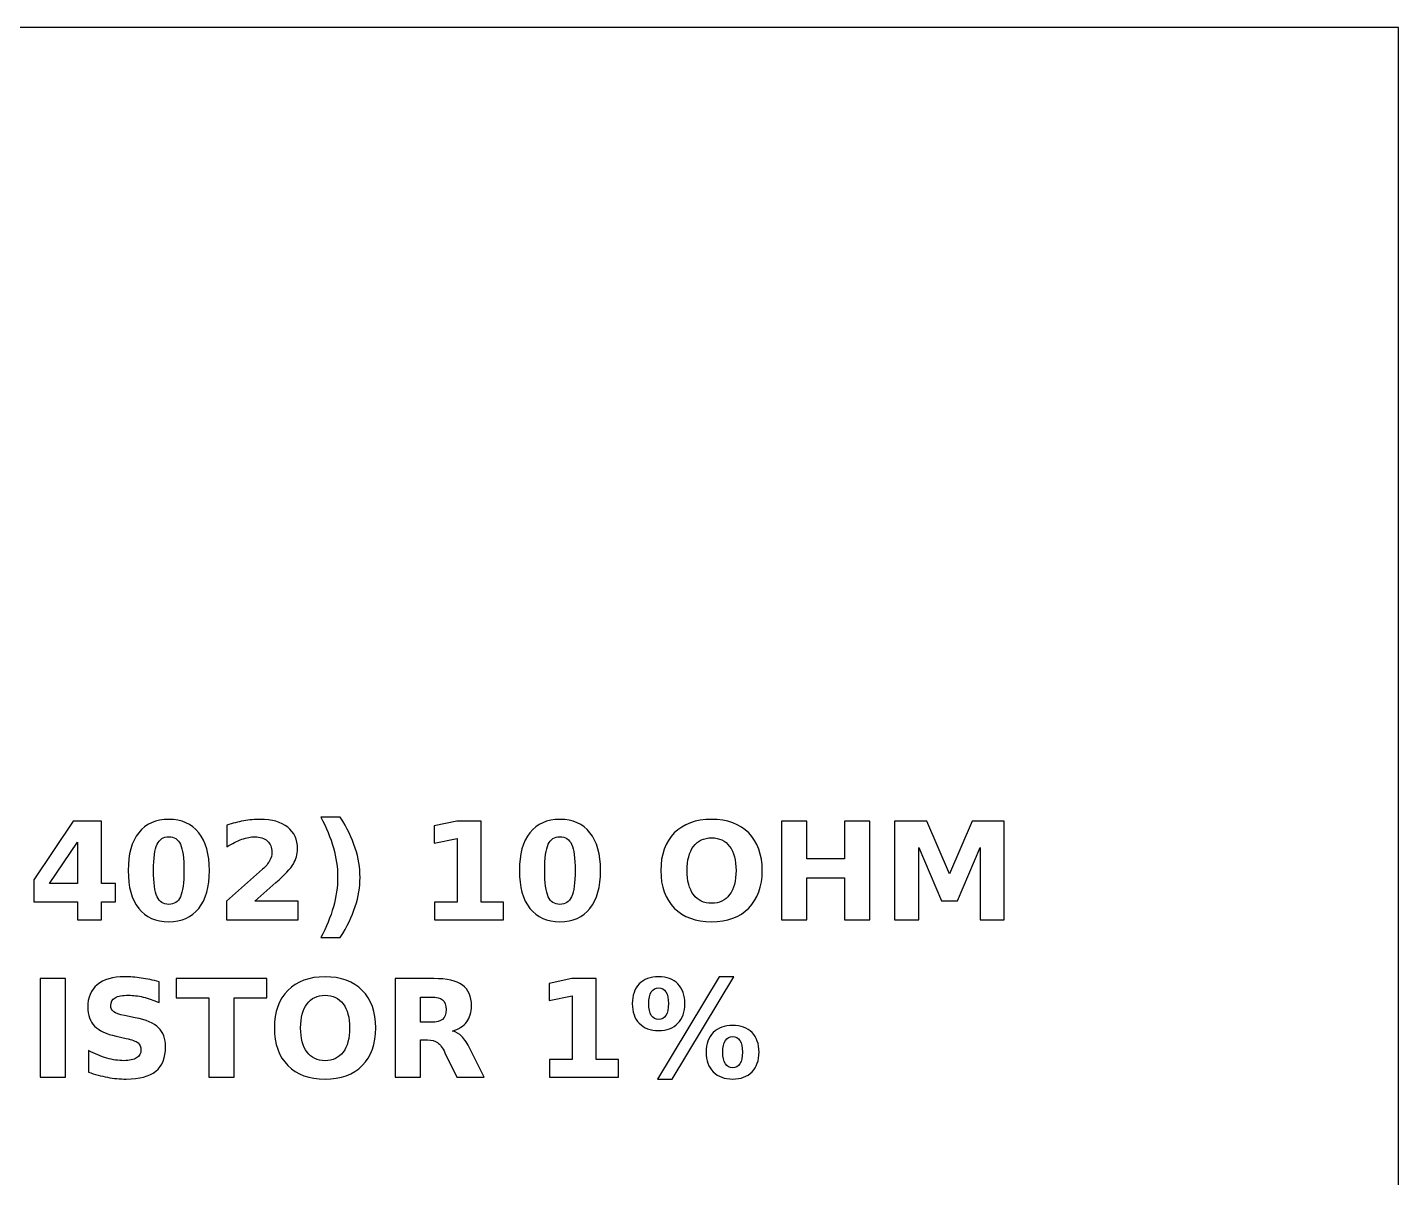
# Model space of a CAD drawing. Extents: x -117 to -93, y -160.5 to -136.5.
# Drawn here: x -107.31 to -93, y -148.5 to -136.5 of the extents above; entities that cross this region are included whole.
import ezdxf

# ---------------------------------------------------------------- set-up
doc = ezdxf.new("R2010")
doc.units = 0
doc.header["$MEASUREMENT"] = 0
doc.layers.add('LAYER_1', color=7, linetype='CONTINUOUS')

msp = doc.modelspace()

# ---------------------------------------------------------------- linework, layer by layer
at = {"layer": 'LAYER_1', "color": 7}
msp.add_lwpolyline([(-117, -160.5), (-93, -160.5), (-93, -136.5), (-117, -136.5), (-117, -160.5)], close=True, dxfattribs=at)
at = {"layer": 'LAYER_1'}
for points, knots in [([(-106.8306, -144.7814), (-106.8306, -144.7814), (-106.5356, -144.7814), (-106.5356, -144.7814), (-106.5356, -144.7814), (-106.5356, -144.7814), (-106.5356, -145.4305), (-106.5356, -145.4305), (-106.5356, -145.4305), (-106.5356, -145.4305), (-106.3889, -145.4305), (-106.3889, -145.4305), (-106.3889, -145.4305), (-106.3889, -145.4305), (-106.3889, -145.6227), (-106.3889, -145.6227), (-106.3889, -145.6227), (-106.3889, -145.6227), (-106.5356, -145.6227), (-106.5356, -145.6227), (-106.5356, -145.6227), (-106.5356, -145.6227), (-106.5356, -145.8101), (-106.5356, -145.8101), (-106.5356, -145.8101), (-106.5356, -145.8101), (-106.7863, -145.8101), (-106.7863, -145.8101), (-106.7863, -145.8101), (-106.7863, -145.8101), (-106.7863, -145.6227), (-106.7863, -145.6227), (-106.7863, -145.6227), (-106.7863, -145.6227), (-107.2426, -145.6227), (-107.2426, -145.6227), (-107.2426, -145.6227), (-107.2426, -145.6227), (-107.2426, -145.3952), (-107.2426, -145.3952), (-107.2426, -145.3952), (-107.2426, -145.3952), (-106.8306, -144.7814), (-106.8306, -144.7814)], [0, 0, 0, 0, 0.0909091, 0.0909091, 0.0909091, 0.0909091, 0.1818182, 0.1818182, 0.1818182, 0.1818182, 0.2727273, 0.2727273, 0.2727273, 0.2727273, 0.3636364, 0.3636364, 0.3636364, 0.3636364, 0.4545455, 0.4545455, 0.4545455, 0.4545455, 0.5454545, 0.5454545, 0.5454545, 0.5454545, 0.6363636, 0.6363636, 0.6363636, 0.6363636, 0.7272727, 0.7272727, 0.7272727, 0.7272727, 0.8181818, 0.8181818, 0.8181818, 0.8181818, 0.9090909, 0.9090909, 0.9090909, 0.9090909, 1, 1, 1, 1]), ([(-105.4098, -145.2967), (-105.4098, -145.4672), (-105.4465, -145.5987), (-105.5201, -145.6913), (-105.5201, -145.6913), (-105.5935, -145.7838), (-105.6979, -145.8301), (-105.8329, -145.8301), (-105.8329, -145.8301), (-105.9684, -145.8301), (-106.073, -145.7838), (-106.1464, -145.6913), (-106.1464, -145.6913), (-106.22, -145.5987), (-106.2567, -145.4672), (-106.2567, -145.2967), (-106.2567, -145.2967), (-106.2567, -145.126), (-106.22, -144.9942), (-106.1464, -144.9016), (-106.1464, -144.9016), (-106.073, -144.8092), (-105.9684, -144.7628), (-105.8329, -144.7628), (-105.8329, -144.7628), (-105.6979, -144.7628), (-105.5935, -144.8092), (-105.5201, -144.9016), (-105.5201, -144.9016), (-105.4465, -144.9942), (-105.4098, -145.126), (-105.4098, -145.2967)], [0, 0, 0, 0, 0.125, 0.125, 0.125, 0.125, 0.25, 0.25, 0.25, 0.25, 0.375, 0.375, 0.375, 0.375, 0.5, 0.5, 0.5, 0.5, 0.625, 0.625, 0.625, 0.625, 0.75, 0.75, 0.75, 0.75, 0.875, 0.875, 0.875, 0.875, 1, 1, 1, 1]), ([(-104.9357, -145.6151), (-104.9357, -145.6151), (-104.4829, -145.6151), (-104.4829, -145.6151), (-104.4829, -145.6151), (-104.4829, -145.6151), (-104.4829, -145.8101), (-104.4829, -145.8101), (-104.4829, -145.8101), (-104.4829, -145.8101), (-105.2306, -145.8101), (-105.2306, -145.8101), (-105.2306, -145.8101), (-105.2306, -145.8101), (-105.2306, -145.6151), (-105.2306, -145.6151), (-105.2306, -145.6151), (-105.2306, -145.6151), (-104.855, -145.2838), (-104.855, -145.2838), (-104.855, -145.2838), (-104.8214, -145.2534), (-104.7967, -145.2238), (-104.7807, -145.1949), (-104.7807, -145.1949), (-104.7645, -145.1659), (-104.7565, -145.1358), (-104.7565, -145.1045), (-104.7565, -145.1045), (-104.7565, -145.0563), (-104.7727, -145.0175), (-104.8051, -144.9881), (-104.8051, -144.9881), (-104.8374, -144.9587), (-104.8804, -144.9442), (-104.9343, -144.9442), (-104.9343, -144.9442), (-104.9756, -144.9442), (-105.0208, -144.9531), (-105.07, -144.9707), (-105.07, -144.9707), (-105.1191, -144.9884), (-105.1718, -145.0147), (-105.2278, -145.0495), (-105.2278, -145.0495), (-105.2278, -145.0495), (-105.2278, -144.8235), (-105.2278, -144.8235), (-105.2278, -144.8235), (-105.168, -144.8038), (-105.109, -144.7887), (-105.0507, -144.7784), (-105.0507, -144.7784), (-104.9923, -144.768), (-104.9352, -144.7628), (-104.879, -144.7628), (-104.879, -144.7628), (-104.756, -144.7628), (-104.6603, -144.7899), (-104.5921, -144.8442), (-104.5921, -144.8442), (-104.5239, -144.8983), (-104.4898, -144.9738), (-104.4898, -145.0709), (-104.4898, -145.0709), (-104.4898, -145.1269), (-104.5043, -145.1791), (-104.5333, -145.2276), (-104.5333, -145.2276), (-104.5622, -145.276), (-104.6231, -145.3409), (-104.7158, -145.4223), (-104.7158, -145.4223), (-104.7158, -145.4223), (-104.9357, -145.6151), (-104.9357, -145.6151)], [0, 0, 0, 0, 0.0526316, 0.0526316, 0.0526316, 0.0526316, 0.1052632, 0.1052632, 0.1052632, 0.1052632, 0.1578947, 0.1578947, 0.1578947, 0.1578947, 0.2105263, 0.2105263, 0.2105263, 0.2105263, 0.2631579, 0.2631579, 0.2631579, 0.2631579, 0.3157895, 0.3157895, 0.3157895, 0.3157895, 0.3684211, 0.3684211, 0.3684211, 0.3684211, 0.4210526, 0.4210526, 0.4210526, 0.4210526, 0.4736842, 0.4736842, 0.4736842, 0.4736842, 0.5263158, 0.5263158, 0.5263158, 0.5263158, 0.5789474, 0.5789474, 0.5789474, 0.5789474, 0.6315789, 0.6315789, 0.6315789, 0.6315789, 0.6842105, 0.6842105, 0.6842105, 0.6842105, 0.7368421, 0.7368421, 0.7368421, 0.7368421, 0.7894737, 0.7894737, 0.7894737, 0.7894737, 0.8421053, 0.8421053, 0.8421053, 0.8421053, 0.8947368, 0.8947368, 0.8947368, 0.8947368, 0.9473684, 0.9473684, 0.9473684, 0.9473684, 1, 1, 1, 1]), ([(-104.2475, -145.9961), (-104.1887, -145.8868), (-104.1445, -145.78), (-104.1151, -145.6758), (-104.1151, -145.6758), (-104.0857, -145.5714), (-104.0711, -145.4686), (-104.0711, -145.367), (-104.0711, -145.367), (-104.0711, -145.2654), (-104.0857, -145.1626), (-104.1151, -145.0587), (-104.1151, -145.0587), (-104.1445, -144.9547), (-104.1887, -144.8482), (-104.2475, -144.7393), (-104.2475, -144.7393), (-104.2475, -144.7393), (-104.0429, -144.7393), (-104.0429, -144.7393), (-104.0429, -144.7393), (-103.9731, -144.852), (-103.9213, -144.9597), (-103.8874, -145.0629), (-103.8874, -145.0629), (-103.8538, -145.1659), (-103.8369, -145.2678), (-103.8369, -145.3684), (-103.8369, -145.3684), (-103.8369, -145.4691), (-103.8536, -145.5704), (-103.8872, -145.6725), (-103.8872, -145.6725), (-103.9206, -145.7748), (-103.9726, -145.8828), (-104.0429, -145.9961), (-104.0429, -145.9961), (-104.0429, -145.9961), (-104.2475, -145.9961), (-104.2475, -145.9961)], [0, 0, 0, 0, 0.1, 0.1, 0.1, 0.1, 0.2, 0.2, 0.2, 0.2, 0.3, 0.3, 0.3, 0.3, 0.4, 0.4, 0.4, 0.4, 0.5, 0.5, 0.5, 0.5, 0.6, 0.6, 0.6, 0.6, 0.7, 0.7, 0.7, 0.7, 0.8, 0.8, 0.8, 0.8, 0.9, 0.9, 0.9, 0.9, 1, 1, 1, 1]), ([(-103.0589, -145.6269), (-103.0589, -145.6269), (-102.8246, -145.6269), (-102.8246, -145.6269), (-102.8246, -145.6269), (-102.8246, -145.6269), (-102.8246, -144.962), (-102.8246, -144.962), (-102.8246, -144.962), (-102.8246, -144.962), (-103.065, -145.0117), (-103.065, -145.0117), (-103.065, -145.0117), (-103.065, -145.0117), (-103.065, -144.831), (-103.065, -144.831), (-103.065, -144.831), (-103.065, -144.831), (-102.826, -144.7814), (-102.826, -144.7814), (-102.826, -144.7814), (-102.826, -144.7814), (-102.5739, -144.7814), (-102.5739, -144.7814), (-102.5739, -144.7814), (-102.5739, -144.7814), (-102.5739, -145.6269), (-102.5739, -145.6269), (-102.5739, -145.6269), (-102.5739, -145.6269), (-102.3397, -145.6269), (-102.3397, -145.6269), (-102.3397, -145.6269), (-102.3397, -145.6269), (-102.3397, -145.8101), (-102.3397, -145.8101), (-102.3397, -145.8101), (-102.3397, -145.8101), (-103.0589, -145.8101), (-103.0589, -145.8101), (-103.0589, -145.8101), (-103.0589, -145.8101), (-103.0589, -145.6269), (-103.0589, -145.6269)], [0, 0, 0, 0, 0.0909091, 0.0909091, 0.0909091, 0.0909091, 0.1818182, 0.1818182, 0.1818182, 0.1818182, 0.2727273, 0.2727273, 0.2727273, 0.2727273, 0.3636364, 0.3636364, 0.3636364, 0.3636364, 0.4545455, 0.4545455, 0.4545455, 0.4545455, 0.5454545, 0.5454545, 0.5454545, 0.5454545, 0.6363636, 0.6363636, 0.6363636, 0.6363636, 0.7272727, 0.7272727, 0.7272727, 0.7272727, 0.8181818, 0.8181818, 0.8181818, 0.8181818, 0.9090909, 0.9090909, 0.9090909, 0.9090909, 1, 1, 1, 1]), ([(-101.3279, -145.2967), (-101.3279, -145.4672), (-101.3646, -145.5987), (-101.4382, -145.6913), (-101.4382, -145.6913), (-101.5116, -145.7838), (-101.616, -145.8301), (-101.751, -145.8301), (-101.751, -145.8301), (-101.8865, -145.8301), (-101.9911, -145.7838), (-102.0645, -145.6913), (-102.0645, -145.6913), (-102.1381, -145.5987), (-102.1748, -145.4672), (-102.1748, -145.2967), (-102.1748, -145.2967), (-102.1748, -145.126), (-102.1381, -144.9942), (-102.0645, -144.9016), (-102.0645, -144.9016), (-101.9911, -144.8092), (-101.8865, -144.7628), (-101.751, -144.7628), (-101.751, -144.7628), (-101.616, -144.7628), (-101.5116, -144.8092), (-101.4382, -144.9016), (-101.4382, -144.9016), (-101.3646, -144.9942), (-101.3279, -145.126), (-101.3279, -145.2967)], [0, 0, 0, 0, 0.125, 0.125, 0.125, 0.125, 0.25, 0.25, 0.25, 0.25, 0.375, 0.375, 0.375, 0.375, 0.5, 0.5, 0.5, 0.5, 0.625, 0.625, 0.625, 0.625, 0.75, 0.75, 0.75, 0.75, 0.875, 0.875, 0.875, 0.875, 1, 1, 1, 1]), ([(-100.1696, -144.7628), (-100.0043, -144.7628), (-99.8747, -144.8101), (-99.7811, -144.9049), (-99.7811, -144.9049), (-99.6873, -144.9994), (-99.6405, -145.1299), (-99.6405, -145.2967), (-99.6405, -145.2967), (-99.6405, -145.463), (-99.6873, -145.5935), (-99.7811, -145.688), (-99.7811, -145.688), (-99.8747, -145.7828), (-100.0043, -145.8301), (-100.1696, -145.8301), (-100.1696, -145.8301), (-100.3345, -145.8301), (-100.4638, -145.7828), (-100.5579, -145.688), (-100.5579, -145.688), (-100.6517, -145.5935), (-100.6988, -145.463), (-100.6988, -145.2967), (-100.6988, -145.2967), (-100.6988, -145.1299), (-100.6517, -144.9994), (-100.5579, -144.9049), (-100.5579, -144.9049), (-100.4638, -144.8101), (-100.3345, -144.7628), (-100.1696, -144.7628)], [0, 0, 0, 0, 0.125, 0.125, 0.125, 0.125, 0.25, 0.25, 0.25, 0.25, 0.375, 0.375, 0.375, 0.375, 0.5, 0.5, 0.5, 0.5, 0.625, 0.625, 0.625, 0.625, 0.75, 0.75, 0.75, 0.75, 0.875, 0.875, 0.875, 0.875, 1, 1, 1, 1]), ([(-99.4398, -144.7814), (-99.4398, -144.7814), (-99.1745, -144.7814), (-99.1745, -144.7814), (-99.1745, -144.7814), (-99.1745, -144.7814), (-99.1745, -145.1735), (-99.1745, -145.1735), (-99.1745, -145.1735), (-99.1745, -145.1735), (-98.7832, -145.1735), (-98.7832, -145.1735), (-98.7832, -145.1735), (-98.7832, -145.1735), (-98.7832, -144.7814), (-98.7832, -144.7814), (-98.7832, -144.7814), (-98.7832, -144.7814), (-98.5179, -144.7814), (-98.5179, -144.7814), (-98.5179, -144.7814), (-98.5179, -144.7814), (-98.5179, -145.8101), (-98.5179, -145.8101), (-98.5179, -145.8101), (-98.5179, -145.8101), (-98.7832, -145.8101), (-98.7832, -145.8101), (-98.7832, -145.8101), (-98.7832, -145.8101), (-98.7832, -145.3741), (-98.7832, -145.3741), (-98.7832, -145.3741), (-98.7832, -145.3741), (-99.1745, -145.3741), (-99.1745, -145.3741), (-99.1745, -145.3741), (-99.1745, -145.3741), (-99.1745, -145.8101), (-99.1745, -145.8101), (-99.1745, -145.8101), (-99.1745, -145.8101), (-99.4398, -145.8101), (-99.4398, -145.8101), (-99.4398, -145.8101), (-99.4398, -145.8101), (-99.4398, -144.7814), (-99.4398, -144.7814)], [0, 0, 0, 0, 0.0833333, 0.0833333, 0.0833333, 0.0833333, 0.1666667, 0.1666667, 0.1666667, 0.1666667, 0.25, 0.25, 0.25, 0.25, 0.3333333, 0.3333333, 0.3333333, 0.3333333, 0.4166667, 0.4166667, 0.4166667, 0.4166667, 0.5, 0.5, 0.5, 0.5, 0.5833333, 0.5833333, 0.5833333, 0.5833333, 0.6666667, 0.6666667, 0.6666667, 0.6666667, 0.75, 0.75, 0.75, 0.75, 0.8333333, 0.8333333, 0.8333333, 0.8333333, 0.9166667, 0.9166667, 0.9166667, 0.9166667, 1, 1, 1, 1]), ([(-98.2589, -144.7814), (-98.2589, -144.7814), (-97.9214, -144.7814), (-97.9214, -144.7814), (-97.9214, -144.7814), (-97.9214, -144.7814), (-97.6869, -145.332), (-97.6869, -145.332), (-97.6869, -145.332), (-97.6869, -145.332), (-97.4513, -144.7814), (-97.4513, -144.7814), (-97.4513, -144.7814), (-97.4513, -144.7814), (-97.1145, -144.7814), (-97.1145, -144.7814), (-97.1145, -144.7814), (-97.1145, -144.7814), (-97.1145, -145.8101), (-97.1145, -145.8101), (-97.1145, -145.8101), (-97.1145, -145.8101), (-97.3652, -145.8101), (-97.3652, -145.8101), (-97.3652, -145.8101), (-97.3652, -145.8101), (-97.3652, -145.0577), (-97.3652, -145.0577), (-97.3652, -145.0577), (-97.3652, -145.0577), (-97.6023, -145.6123), (-97.6023, -145.6123), (-97.6023, -145.6123), (-97.6023, -145.6123), (-97.7704, -145.6123), (-97.7704, -145.6123), (-97.7704, -145.6123), (-97.7704, -145.6123), (-98.0075, -145.0577), (-98.0075, -145.0577), (-98.0075, -145.0577), (-98.0075, -145.0577), (-98.0075, -145.8101), (-98.0075, -145.8101), (-98.0075, -145.8101), (-98.0075, -145.8101), (-98.2589, -145.8101), (-98.2589, -145.8101), (-98.2589, -145.8101), (-98.2589, -145.8101), (-98.2589, -144.7814), (-98.2589, -144.7814)], [0, 0, 0, 0, 0.0769231, 0.0769231, 0.0769231, 0.0769231, 0.1538462, 0.1538462, 0.1538462, 0.1538462, 0.2307692, 0.2307692, 0.2307692, 0.2307692, 0.3076923, 0.3076923, 0.3076923, 0.3076923, 0.3846154, 0.3846154, 0.3846154, 0.3846154, 0.4615385, 0.4615385, 0.4615385, 0.4615385, 0.5384615, 0.5384615, 0.5384615, 0.5384615, 0.6153846, 0.6153846, 0.6153846, 0.6153846, 0.6923077, 0.6923077, 0.6923077, 0.6923077, 0.7692308, 0.7692308, 0.7692308, 0.7692308, 0.8461538, 0.8461538, 0.8461538, 0.8461538, 0.9230769, 0.9230769, 0.9230769, 0.9230769, 1, 1, 1, 1]), ([(-106.7863, -144.9999), (-106.7863, -144.9999), (-107.0773, -145.4305), (-107.0773, -145.4305), (-107.0773, -145.4305), (-107.0773, -145.4305), (-106.7863, -145.4305), (-106.7863, -145.4305), (-106.7863, -145.4305), (-106.7863, -145.4305), (-106.7863, -144.9999), (-106.7863, -144.9999)], [0, 0, 0, 0, 0.3333333, 0.3333333, 0.3333333, 0.3333333, 0.6666667, 0.6666667, 0.6666667, 0.6666667, 1, 1, 1, 1]), ([(-105.6751, -145.2948), (-105.6751, -145.1662), (-105.6871, -145.0756), (-105.7113, -145.0229), (-105.7113, -145.0229), (-105.7353, -144.9705), (-105.776, -144.9442), (-105.8329, -144.9442), (-105.8329, -144.9442), (-105.8898, -144.9442), (-105.9305, -144.9705), (-105.955, -145.0229), (-105.955, -145.0229), (-105.9792, -145.0756), (-105.9914, -145.1662), (-105.9914, -145.2948), (-105.9914, -145.2948), (-105.9914, -145.4246), (-105.9792, -145.5164), (-105.955, -145.5695), (-105.955, -145.5695), (-105.9305, -145.6229), (-105.8898, -145.6495), (-105.8329, -145.6495), (-105.8329, -145.6495), (-105.7765, -145.6495), (-105.736, -145.6229), (-105.7115, -145.5695), (-105.7115, -145.5695), (-105.6873, -145.5164), (-105.6751, -145.4246), (-105.6751, -145.2948)], [0, 0, 0, 0, 0.125, 0.125, 0.125, 0.125, 0.25, 0.25, 0.25, 0.25, 0.375, 0.375, 0.375, 0.375, 0.5, 0.5, 0.5, 0.5, 0.625, 0.625, 0.625, 0.625, 0.75, 0.75, 0.75, 0.75, 0.875, 0.875, 0.875, 0.875, 1, 1, 1, 1]), ([(-101.5932, -145.2948), (-101.5932, -145.1662), (-101.6052, -145.0756), (-101.6294, -145.0229), (-101.6294, -145.0229), (-101.6534, -144.9705), (-101.6941, -144.9442), (-101.751, -144.9442), (-101.751, -144.9442), (-101.8079, -144.9442), (-101.8486, -144.9705), (-101.8731, -145.0229), (-101.8731, -145.0229), (-101.8973, -145.0756), (-101.9095, -145.1662), (-101.9095, -145.2948), (-101.9095, -145.2948), (-101.9095, -145.4246), (-101.8973, -145.5164), (-101.8731, -145.5695), (-101.8731, -145.5695), (-101.8486, -145.6229), (-101.8079, -145.6495), (-101.751, -145.6495), (-101.751, -145.6495), (-101.6946, -145.6495), (-101.6541, -145.6229), (-101.6296, -145.5695), (-101.6296, -145.5695), (-101.6054, -145.5164), (-101.5932, -145.4246), (-101.5932, -145.2948)], [0, 0, 0, 0, 0.125, 0.125, 0.125, 0.125, 0.25, 0.25, 0.25, 0.25, 0.375, 0.375, 0.375, 0.375, 0.5, 0.5, 0.5, 0.5, 0.625, 0.625, 0.625, 0.625, 0.75, 0.75, 0.75, 0.75, 0.875, 0.875, 0.875, 0.875, 1, 1, 1, 1]), ([(-100.1696, -144.955), (-100.2505, -144.955), (-100.3131, -144.9848), (-100.3578, -145.0446), (-100.3578, -145.0446), (-100.4022, -145.1043), (-100.4246, -145.1883), (-100.4246, -145.2967), (-100.4246, -145.2967), (-100.4246, -145.4049), (-100.4022, -145.4886), (-100.3578, -145.5483), (-100.3578, -145.5483), (-100.3131, -145.6081), (-100.2505, -145.6379), (-100.1696, -145.6379), (-100.1696, -145.6379), (-100.0882, -145.6379), (-100.0255, -145.6081), (-99.9808, -145.5483), (-99.9808, -145.5483), (-99.9363, -145.4886), (-99.914, -145.4049), (-99.914, -145.2967), (-99.914, -145.2967), (-99.914, -145.1883), (-99.9363, -145.1043), (-99.9808, -145.0446), (-99.9808, -145.0446), (-100.0255, -144.9848), (-100.0882, -144.955), (-100.1696, -144.955)], [0, 0, 0, 0, 0.125, 0.125, 0.125, 0.125, 0.25, 0.25, 0.25, 0.25, 0.375, 0.375, 0.375, 0.375, 0.5, 0.5, 0.5, 0.5, 0.625, 0.625, 0.625, 0.625, 0.75, 0.75, 0.75, 0.75, 0.875, 0.875, 0.875, 0.875, 1, 1, 1, 1]), ([(-107.1756, -146.4239), (-107.1756, -146.4239), (-106.9103, -146.4239), (-106.9103, -146.4239), (-106.9103, -146.4239), (-106.9103, -146.4239), (-106.9103, -147.4526), (-106.9103, -147.4526), (-106.9103, -147.4526), (-106.9103, -147.4526), (-107.1756, -147.4526), (-107.1756, -147.4526), (-107.1756, -147.4526), (-107.1756, -147.4526), (-107.1756, -146.4239), (-107.1756, -146.4239)], [0, 0, 0, 0, 0.25, 0.25, 0.25, 0.25, 0.5, 0.5, 0.5, 0.5, 0.75, 0.75, 0.75, 0.75, 1, 1, 1, 1]), ([(-105.9348, -146.4564), (-105.9348, -146.4564), (-105.9348, -146.6739), (-105.9348, -146.6739), (-105.9348, -146.6739), (-105.9913, -146.6487), (-106.0465, -146.6297), (-106.1001, -146.6168), (-106.1001, -146.6168), (-106.154, -146.6038), (-106.2048, -146.5975), (-106.2525, -146.5975), (-106.2525, -146.5975), (-106.3158, -146.5975), (-106.3628, -146.6062), (-106.3932, -146.6236), (-106.3932, -146.6236), (-106.4235, -146.6412), (-106.4386, -146.6683), (-106.4386, -146.705), (-106.4386, -146.705), (-106.4386, -146.7325), (-106.4285, -146.7541), (-106.408, -146.7694), (-106.408, -146.7694), (-106.3875, -146.7847), (-106.3504, -146.7981), (-106.2965, -146.8091), (-106.2965, -146.8091), (-106.2965, -146.8091), (-106.1836, -146.8317), (-106.1836, -146.8317), (-106.1836, -146.8317), (-106.0691, -146.8548), (-105.988, -146.8896), (-105.9398, -146.9366), (-105.9398, -146.9366), (-105.8915, -146.9834), (-105.8673, -147.05), (-105.8673, -147.1363), (-105.8673, -147.1363), (-105.8673, -147.2499), (-105.9009, -147.3343), (-105.9682, -147.3896), (-105.9682, -147.3896), (-106.0355, -147.4448), (-106.1382, -147.4726), (-106.2765, -147.4726), (-106.2765, -147.4726), (-106.3419, -147.4726), (-106.4073, -147.4665), (-106.4729, -147.454), (-106.4729, -147.454), (-106.5385, -147.4415), (-106.6044, -147.4232), (-106.67, -147.399), (-106.67, -147.399), (-106.67, -147.399), (-106.67, -147.1751), (-106.67, -147.1751), (-106.67, -147.1751), (-106.6044, -147.2099), (-106.5409, -147.2362), (-106.4795, -147.2539), (-106.4795, -147.2539), (-106.4181, -147.2715), (-106.3591, -147.2804), (-106.3022, -147.2804), (-106.3022, -147.2804), (-106.2443, -147.2804), (-106.1999, -147.2708), (-106.1691, -147.2515), (-106.1691, -147.2515), (-106.1382, -147.2322), (-106.123, -147.2047), (-106.123, -147.1687), (-106.123, -147.1687), (-106.123, -147.1367), (-106.1333, -147.1118), (-106.1542, -147.0944), (-106.1542, -147.0944), (-106.1752, -147.077), (-106.2168, -147.0613), (-106.2794, -147.0476), (-106.2794, -147.0476), (-106.2794, -147.0476), (-106.3821, -147.0248), (-106.3821, -147.0248), (-106.3821, -147.0248), (-106.4849, -147.0027), (-106.5602, -146.9677), (-106.6077, -146.9194), (-106.6077, -146.9194), (-106.6552, -146.8712), (-106.6789, -146.8061), (-106.6789, -146.7245), (-106.6789, -146.7245), (-106.6789, -146.6219), (-106.6458, -146.5431), (-106.5797, -146.4881), (-106.5797, -146.4881), (-106.5136, -146.4328), (-106.4186, -146.4053), (-106.2944, -146.4053), (-106.2944, -146.4053), (-106.238, -146.4053), (-106.1799, -146.4096), (-106.1201, -146.418), (-106.1201, -146.418), (-106.0604, -146.4265), (-105.9986, -146.4392), (-105.9348, -146.4564)], [0, 0, 0, 0, 0.0357143, 0.0357143, 0.0357143, 0.0357143, 0.0714286, 0.0714286, 0.0714286, 0.0714286, 0.1071429, 0.1071429, 0.1071429, 0.1071429, 0.1428571, 0.1428571, 0.1428571, 0.1428571, 0.1785714, 0.1785714, 0.1785714, 0.1785714, 0.2142857, 0.2142857, 0.2142857, 0.2142857, 0.25, 0.25, 0.25, 0.25, 0.2857143, 0.2857143, 0.2857143, 0.2857143, 0.3214286, 0.3214286, 0.3214286, 0.3214286, 0.3571429, 0.3571429, 0.3571429, 0.3571429, 0.3928571, 0.3928571, 0.3928571, 0.3928571, 0.4285714, 0.4285714, 0.4285714, 0.4285714, 0.4642857, 0.4642857, 0.4642857, 0.4642857, 0.5, 0.5, 0.5, 0.5, 0.5357143, 0.5357143, 0.5357143, 0.5357143, 0.5714286, 0.5714286, 0.5714286, 0.5714286, 0.6071429, 0.6071429, 0.6071429, 0.6071429, 0.6428571, 0.6428571, 0.6428571, 0.6428571, 0.6785714, 0.6785714, 0.6785714, 0.6785714, 0.7142857, 0.7142857, 0.7142857, 0.7142857, 0.75, 0.75, 0.75, 0.75, 0.7857143, 0.7857143, 0.7857143, 0.7857143, 0.8214286, 0.8214286, 0.8214286, 0.8214286, 0.8571429, 0.8571429, 0.8571429, 0.8571429, 0.8928571, 0.8928571, 0.8928571, 0.8928571, 0.9285714, 0.9285714, 0.9285714, 0.9285714, 0.9642857, 0.9642857, 0.9642857, 0.9642857, 1, 1, 1, 1]), ([(-105.7573, -146.4239), (-105.7573, -146.4239), (-104.8093, -146.4239), (-104.8093, -146.4239), (-104.8093, -146.4239), (-104.8093, -146.4239), (-104.8093, -146.6245), (-104.8093, -146.6245), (-104.8093, -146.6245), (-104.8093, -146.6245), (-105.1503, -146.6245), (-105.1503, -146.6245), (-105.1503, -146.6245), (-105.1503, -146.6245), (-105.1503, -147.4526), (-105.1503, -147.4526), (-105.1503, -147.4526), (-105.1503, -147.4526), (-105.4156, -147.4526), (-105.4156, -147.4526), (-105.4156, -147.4526), (-105.4156, -147.4526), (-105.4156, -146.6245), (-105.4156, -146.6245), (-105.4156, -146.6245), (-105.4156, -146.6245), (-105.7573, -146.6245), (-105.7573, -146.6245), (-105.7573, -146.6245), (-105.7573, -146.6245), (-105.7573, -146.4239), (-105.7573, -146.4239)], [0, 0, 0, 0, 0.125, 0.125, 0.125, 0.125, 0.25, 0.25, 0.25, 0.25, 0.375, 0.375, 0.375, 0.375, 0.5, 0.5, 0.5, 0.5, 0.625, 0.625, 0.625, 0.625, 0.75, 0.75, 0.75, 0.75, 0.875, 0.875, 0.875, 0.875, 1, 1, 1, 1]), ([(-104.202, -146.4053), (-104.0367, -146.4053), (-103.9071, -146.4526), (-103.8135, -146.5474), (-103.8135, -146.5474), (-103.7197, -146.6419), (-103.6729, -146.7724), (-103.6729, -146.9392), (-103.6729, -146.9392), (-103.6729, -147.1055), (-103.7197, -147.236), (-103.8135, -147.3305), (-103.8135, -147.3305), (-103.9071, -147.4253), (-104.0367, -147.4726), (-104.202, -147.4726), (-104.202, -147.4726), (-104.3669, -147.4726), (-104.4962, -147.4253), (-104.5903, -147.3305), (-104.5903, -147.3305), (-104.6841, -147.236), (-104.7312, -147.1055), (-104.7312, -146.9392), (-104.7312, -146.9392), (-104.7312, -146.7724), (-104.6841, -146.6419), (-104.5903, -146.5474), (-104.5903, -146.5474), (-104.4962, -146.4526), (-104.3669, -146.4053), (-104.202, -146.4053)], [0, 0, 0, 0, 0.125, 0.125, 0.125, 0.125, 0.25, 0.25, 0.25, 0.25, 0.375, 0.375, 0.375, 0.375, 0.5, 0.5, 0.5, 0.5, 0.625, 0.625, 0.625, 0.625, 0.75, 0.75, 0.75, 0.75, 0.875, 0.875, 0.875, 0.875, 1, 1, 1, 1]), ([(-103.2069, -147.0634), (-103.2069, -147.0634), (-103.2069, -147.4526), (-103.2069, -147.4526), (-103.2069, -147.4526), (-103.2069, -147.4526), (-103.4722, -147.4526), (-103.4722, -147.4526), (-103.4722, -147.4526), (-103.4722, -147.4526), (-103.4722, -146.4239), (-103.4722, -146.4239), (-103.4722, -146.4239), (-103.4722, -146.4239), (-103.067, -146.4239), (-103.067, -146.4239), (-103.067, -146.4239), (-102.9315, -146.4239), (-102.832, -146.4467), (-102.769, -146.4921), (-102.769, -146.4921), (-102.7058, -146.5375), (-102.6742, -146.6095), (-102.6742, -146.7078), (-102.6742, -146.7078), (-102.6742, -146.7757), (-102.6907, -146.8317), (-102.7234, -146.8752), (-102.7234, -146.8752), (-102.7563, -146.919), (-102.8059, -146.9512), (-102.872, -146.9717), (-102.872, -146.9717), (-102.8358, -146.9801), (-102.8031, -146.9987), (-102.7744, -147.0279), (-102.7744, -147.0279), (-102.7457, -147.057), (-102.7168, -147.1012), (-102.6874, -147.1605), (-102.6874, -147.1605), (-102.6874, -147.1605), (-102.5432, -147.4526), (-102.5432, -147.4526), (-102.5432, -147.4526), (-102.5432, -147.4526), (-102.8259, -147.4526), (-102.8259, -147.4526), (-102.8259, -147.4526), (-102.8259, -147.4526), (-102.9513, -147.197), (-102.9513, -147.197), (-102.9513, -147.197), (-102.9764, -147.1457), (-103.0021, -147.1104), (-103.0282, -147.0916), (-103.0282, -147.0916), (-103.0541, -147.0728), (-103.0886, -147.0634), (-103.1319, -147.0634), (-103.1319, -147.0634), (-103.1319, -147.0634), (-103.2069, -147.0634), (-103.2069, -147.0634)], [0, 0, 0, 0, 0.0625, 0.0625, 0.0625, 0.0625, 0.125, 0.125, 0.125, 0.125, 0.1875, 0.1875, 0.1875, 0.1875, 0.25, 0.25, 0.25, 0.25, 0.3125, 0.3125, 0.3125, 0.3125, 0.375, 0.375, 0.375, 0.375, 0.4375, 0.4375, 0.4375, 0.4375, 0.5, 0.5, 0.5, 0.5, 0.5625, 0.5625, 0.5625, 0.5625, 0.625, 0.625, 0.625, 0.625, 0.6875, 0.6875, 0.6875, 0.6875, 0.75, 0.75, 0.75, 0.75, 0.8125, 0.8125, 0.8125, 0.8125, 0.875, 0.875, 0.875, 0.875, 0.9375, 0.9375, 0.9375, 0.9375, 1, 1, 1, 1]), ([(-101.8587, -147.2694), (-101.8587, -147.2694), (-101.6244, -147.2694), (-101.6244, -147.2694), (-101.6244, -147.2694), (-101.6244, -147.2694), (-101.6244, -146.6045), (-101.6244, -146.6045), (-101.6244, -146.6045), (-101.6244, -146.6045), (-101.8648, -146.6542), (-101.8648, -146.6542), (-101.8648, -146.6542), (-101.8648, -146.6542), (-101.8648, -146.4735), (-101.8648, -146.4735), (-101.8648, -146.4735), (-101.8648, -146.4735), (-101.6258, -146.4239), (-101.6258, -146.4239), (-101.6258, -146.4239), (-101.6258, -146.4239), (-101.3737, -146.4239), (-101.3737, -146.4239), (-101.3737, -146.4239), (-101.3737, -146.4239), (-101.3737, -147.2694), (-101.3737, -147.2694), (-101.3737, -147.2694), (-101.3737, -147.2694), (-101.1395, -147.2694), (-101.1395, -147.2694), (-101.1395, -147.2694), (-101.1395, -147.2694), (-101.1395, -147.4526), (-101.1395, -147.4526), (-101.1395, -147.4526), (-101.1395, -147.4526), (-101.8587, -147.4526), (-101.8587, -147.4526), (-101.8587, -147.4526), (-101.8587, -147.4526), (-101.8587, -147.2694), (-101.8587, -147.2694)], [0, 0, 0, 0, 0.0909091, 0.0909091, 0.0909091, 0.0909091, 0.1818182, 0.1818182, 0.1818182, 0.1818182, 0.2727273, 0.2727273, 0.2727273, 0.2727273, 0.3636364, 0.3636364, 0.3636364, 0.3636364, 0.4545455, 0.4545455, 0.4545455, 0.4545455, 0.5454545, 0.5454545, 0.5454545, 0.5454545, 0.6363636, 0.6363636, 0.6363636, 0.6363636, 0.7272727, 0.7272727, 0.7272727, 0.7272727, 0.8181818, 0.8181818, 0.8181818, 0.8181818, 0.9090909, 0.9090909, 0.9090909, 0.9090909, 1, 1, 1, 1]), ([(-100.7218, -146.4053), (-100.6364, -146.4053), (-100.5691, -146.4303), (-100.5202, -146.4801), (-100.5202, -146.4801), (-100.4713, -146.53), (-100.4469, -146.5982), (-100.4469, -146.6852), (-100.4469, -146.6852), (-100.4469, -146.772), (-100.4713, -146.8404), (-100.5202, -146.8905), (-100.5202, -146.8905), (-100.5691, -146.9406), (-100.6364, -146.9655), (-100.7218, -146.9655), (-100.7218, -146.9655), (-100.8072, -146.9655), (-100.8744, -146.9406), (-100.9233, -146.8905), (-100.9233, -146.8905), (-100.9723, -146.8404), (-100.9967, -146.772), (-100.9967, -146.6852), (-100.9967, -146.6852), (-100.9967, -146.5982), (-100.9723, -146.53), (-100.9233, -146.4801), (-100.9233, -146.4801), (-100.8744, -146.4303), (-100.8072, -146.4053), (-100.7218, -146.4053)], [0, 0, 0, 0, 0.125, 0.125, 0.125, 0.125, 0.25, 0.25, 0.25, 0.25, 0.375, 0.375, 0.375, 0.375, 0.5, 0.5, 0.5, 0.5, 0.625, 0.625, 0.625, 0.625, 0.75, 0.75, 0.75, 0.75, 0.875, 0.875, 0.875, 0.875, 1, 1, 1, 1]), ([(-100.5804, -147.4726), (-100.5804, -147.4726), (-100.7326, -147.4726), (-100.7326, -147.4726), (-100.7326, -147.4726), (-100.7326, -147.4726), (-100.0898, -146.4053), (-100.0898, -146.4053), (-100.0898, -146.4053), (-100.0898, -146.4053), (-99.937, -146.4053), (-99.937, -146.4053), (-99.937, -146.4053), (-99.937, -146.4053), (-100.5804, -147.4726), (-100.5804, -147.4726)], [0, 0, 0, 0, 0.25, 0.25, 0.25, 0.25, 0.5, 0.5, 0.5, 0.5, 0.75, 0.75, 0.75, 0.75, 1, 1, 1, 1]), ([(-104.202, -146.5975), (-104.2829, -146.5975), (-104.3455, -146.6273), (-104.3902, -146.6871), (-104.3902, -146.6871), (-104.4346, -146.7468), (-104.457, -146.8308), (-104.457, -146.9392), (-104.457, -146.9392), (-104.457, -147.0474), (-104.4346, -147.1311), (-104.3902, -147.1908), (-104.3902, -147.1908), (-104.3455, -147.2506), (-104.2829, -147.2804), (-104.202, -147.2804), (-104.202, -147.2804), (-104.1206, -147.2804), (-104.0579, -147.2506), (-104.0132, -147.1908), (-104.0132, -147.1908), (-103.9687, -147.1311), (-103.9464, -147.0474), (-103.9464, -146.9392), (-103.9464, -146.9392), (-103.9464, -146.8308), (-103.9687, -146.7468), (-104.0132, -146.6871), (-104.0132, -146.6871), (-104.0579, -146.6273), (-104.1206, -146.5975), (-104.202, -146.5975)], [0, 0, 0, 0, 0.125, 0.125, 0.125, 0.125, 0.25, 0.25, 0.25, 0.25, 0.375, 0.375, 0.375, 0.375, 0.5, 0.5, 0.5, 0.5, 0.625, 0.625, 0.625, 0.625, 0.75, 0.75, 0.75, 0.75, 0.875, 0.875, 0.875, 0.875, 1, 1, 1, 1]), ([(-103.0952, -146.8802), (-103.0397, -146.8802), (-102.9997, -146.8698), (-102.9757, -146.8491), (-102.9757, -146.8491), (-102.9515, -146.8284), (-102.9395, -146.7943), (-102.9395, -146.747), (-102.9395, -146.747), (-102.9395, -146.7002), (-102.9515, -146.6666), (-102.9757, -146.6464), (-102.9757, -146.6464), (-102.9997, -146.6262), (-103.0397, -146.6161), (-103.0952, -146.6161), (-103.0952, -146.6161), (-103.0952, -146.6161), (-103.2069, -146.6161), (-103.2069, -146.6161), (-103.2069, -146.6161), (-103.2069, -146.6161), (-103.2069, -146.8802), (-103.2069, -146.8802), (-103.2069, -146.8802), (-103.2069, -146.8802), (-103.0952, -146.8802), (-103.0952, -146.8802)], [0, 0, 0, 0, 0.1428571, 0.1428571, 0.1428571, 0.1428571, 0.2857143, 0.2857143, 0.2857143, 0.2857143, 0.4285714, 0.4285714, 0.4285714, 0.4285714, 0.5714286, 0.5714286, 0.5714286, 0.5714286, 0.7142857, 0.7142857, 0.7142857, 0.7142857, 0.8571429, 0.8571429, 0.8571429, 0.8571429, 1, 1, 1, 1]), ([(-100.7218, -146.521), (-100.7547, -146.521), (-100.7803, -146.5354), (-100.7982, -146.5638), (-100.7982, -146.5638), (-100.8161, -146.5923), (-100.825, -146.6328), (-100.825, -146.6852), (-100.825, -146.6852), (-100.825, -146.7379), (-100.8161, -146.7788), (-100.7982, -146.8075), (-100.7982, -146.8075), (-100.7803, -146.8362), (-100.7547, -146.8505), (-100.7218, -146.8505), (-100.7218, -146.8505), (-100.6886, -146.8505), (-100.6632, -146.8362), (-100.6456, -146.8075), (-100.6456, -146.8075), (-100.6279, -146.7788), (-100.619, -146.7379), (-100.619, -146.6852), (-100.619, -146.6852), (-100.619, -146.6328), (-100.6279, -146.5923), (-100.6458, -146.5638), (-100.6458, -146.5638), (-100.6637, -146.5354), (-100.6891, -146.521), (-100.7218, -146.521)], [0, 0, 0, 0, 0.125, 0.125, 0.125, 0.125, 0.25, 0.25, 0.25, 0.25, 0.375, 0.375, 0.375, 0.375, 0.5, 0.5, 0.5, 0.5, 0.625, 0.625, 0.625, 0.625, 0.75, 0.75, 0.75, 0.75, 0.875, 0.875, 0.875, 0.875, 1, 1, 1, 1]), ([(-99.9487, -146.9124), (-99.8634, -146.9124), (-99.7961, -146.9371), (-99.7469, -146.9867), (-99.7469, -146.9867), (-99.6978, -147.0363), (-99.6731, -147.1045), (-99.6731, -147.1915), (-99.6731, -147.1915), (-99.6731, -147.2783), (-99.6978, -147.3468), (-99.7469, -147.3971), (-99.7469, -147.3971), (-99.7961, -147.4474), (-99.8634, -147.4726), (-99.9487, -147.4726), (-99.9487, -147.4726), (-100.0341, -147.4726), (-100.1016, -147.4474), (-100.151, -147.3971), (-100.151, -147.3971), (-100.2004, -147.3468), (-100.2251, -147.2783), (-100.2251, -147.1915), (-100.2251, -147.1915), (-100.2251, -147.105), (-100.2004, -147.037), (-100.151, -146.9872), (-100.151, -146.9872), (-100.1016, -146.9373), (-100.0341, -146.9124), (-99.9487, -146.9124)], [0, 0, 0, 0, 0.125, 0.125, 0.125, 0.125, 0.25, 0.25, 0.25, 0.25, 0.375, 0.375, 0.375, 0.375, 0.5, 0.5, 0.5, 0.5, 0.625, 0.625, 0.625, 0.625, 0.75, 0.75, 0.75, 0.75, 0.875, 0.875, 0.875, 0.875, 1, 1, 1, 1]), ([(-99.9487, -147.0281), (-99.9814, -147.0281), (-100.0066, -147.0422), (-100.0247, -147.0704), (-100.0247, -147.0704), (-100.0426, -147.0986), (-100.0515, -147.1391), (-100.0515, -147.1915), (-100.0515, -147.1915), (-100.0515, -147.2442), (-100.0426, -147.2849), (-100.0249, -147.3131), (-100.0249, -147.3131), (-100.0073, -147.3414), (-99.9819, -147.3555), (-99.9487, -147.3555), (-99.9487, -147.3555), (-99.9156, -147.3555), (-99.8904, -147.3414), (-99.8728, -147.3131), (-99.8728, -147.3131), (-99.8554, -147.2849), (-99.8467, -147.2442), (-99.8467, -147.1915), (-99.8467, -147.1915), (-99.8467, -147.1391), (-99.8556, -147.0986), (-99.8732, -147.0704), (-99.8732, -147.0704), (-99.8909, -147.0422), (-99.916, -147.0281), (-99.9487, -147.0281)], [0, 0, 0, 0, 0.125, 0.125, 0.125, 0.125, 0.25, 0.25, 0.25, 0.25, 0.375, 0.375, 0.375, 0.375, 0.5, 0.5, 0.5, 0.5, 0.625, 0.625, 0.625, 0.625, 0.75, 0.75, 0.75, 0.75, 0.875, 0.875, 0.875, 0.875, 1, 1, 1, 1])]:
    msp.add_open_spline(points, degree=3, knots=knots, dxfattribs=at)

doc.saveas('drawing.dxf')
